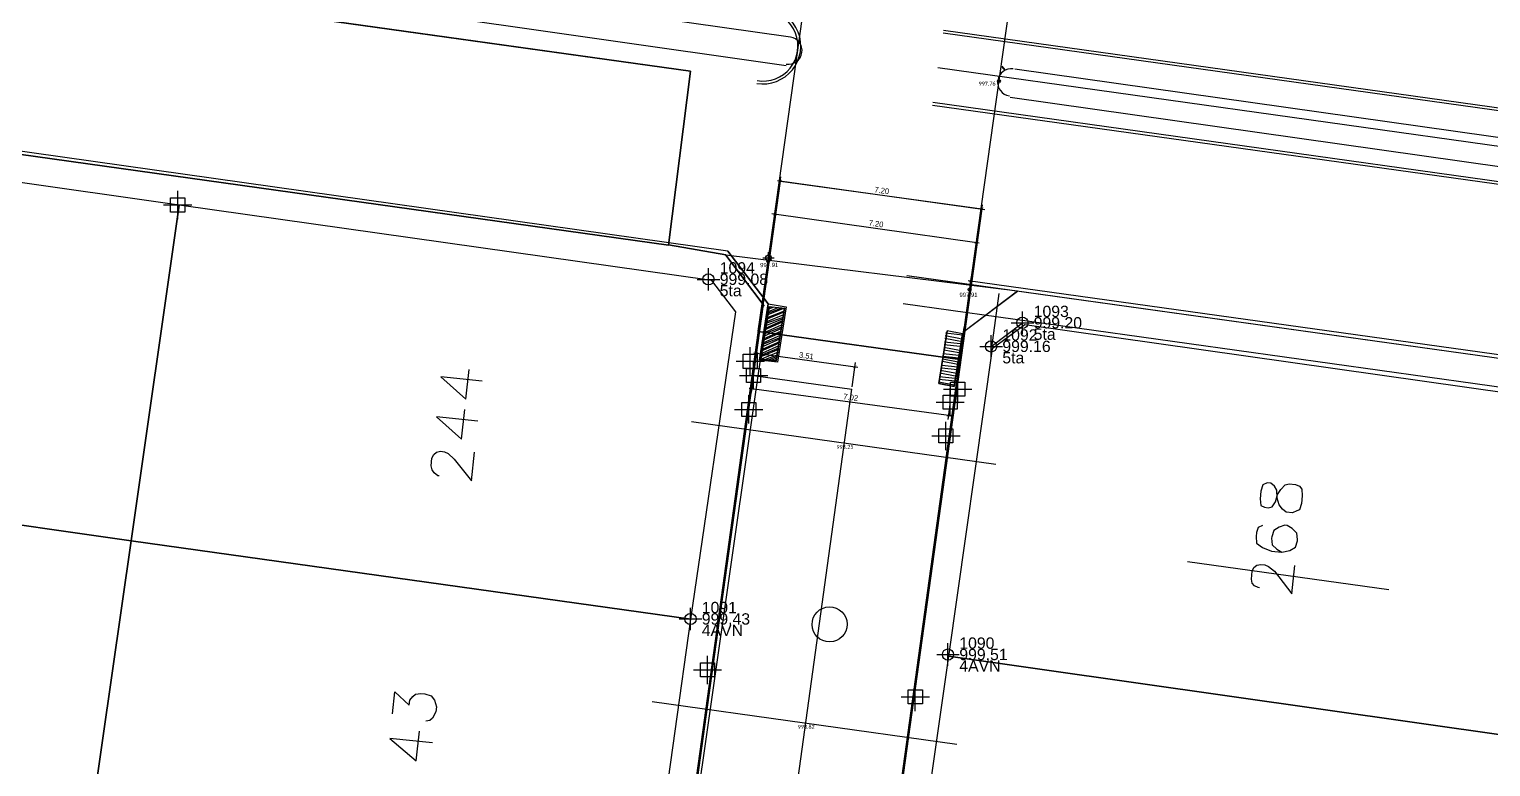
# Model space of a CAD drawing. Header units: metres. Extents: x -977055 to 805873, y -1033982 to 242021.
# Drawn here: x 978.3 to 1030, y 1006.6 to 1032.7 of the extents above; entities that cross this region are included whole.
import ezdxf

# ---------------------------------------------------------------- set-up
doc = ezdxf.new("R2010")
doc.units = ezdxf.units.M
doc.header["$PDMODE"] = 32
doc.header["$PDSIZE"] = 1.5
for name, color, linetype in [('12-CONDICIONES EXISTENTES', 2, 'Continuous'), ('5ta avenida', 10, 'Continuous'), ('C-ANNO-MATC-TEXT', 150, 'Continuous'), ('C-ROAD-PROF-TEXT', 11, 'Continuous'), ('PUNTOS V', 4, 'Continuous'), ('V-NODE', 1, 'Continuous')]:
    doc.layers.add(name, color=color, linetype=linetype)
doc.layers.add('PDF2_area escolar', color=7, linetype='Continuous', true_color=0x989898)
doc.layers.add('PDF_Geometry', color=7, linetype='Continuous', true_color=0x797979)
doc.styles.add('CITY2', font='stylu.ttf', dxfattribs={"height": 0.2})
doc.styles.get("Standard").update_dxf_attribs({"font": 'arial.ttf'})
doc.dimstyles.new('COTAS2', dxfattribs={"dimtxt": 0.02, "dimasz": 0.1, "dimexe": 0.15, "dimexo": 0.08, "dimgap": 0.05, "dimtad": 1, "dimzin": 0, "dimdsep": 46, "dimtxsty": 'CITY2', "dimblk": 'ARCHTICK', "dimcen": 1, "dimdle": 0.1, "dimclrd": 1, "dimclre": 1, "dimclrt": 2, "dimadec": 0, "dimazin": 0, "dimtfac": 1, "dimtofl": 0, "dimtmove": 0, "dimatfit": 3, "dimldrblk": 'ARCHTICK', "dimfxl": 0.18, "dimtolj": 1, "dimtzin": 0, "dimarcsym": 0})

# ---------------------------------------------------------------- blocks, each defined once
blk = doc.blocks.new('*U2498')
at = {"color": 0, "linetype": 'ByBlock', "lineweight": -2, "transparency": 16777216}
for p, q in [((-1, 0), (1, 0)), ((0, -1), (0, 1))]:
    blk.add_line(p, q, dxfattribs=at)
blk.add_lwpolyline([(-0.5, -0.5), (-0.5, 0.5), (0.5, 0.5), (0.5, -0.5)], close=True, dxfattribs=at)
blk = doc.blocks.new('*U2813', base_point=(983.504, 1026.529, 998.561))
at = {"layer": 'V-NODE', "color": 130, "lineweight": -2, "xscale": 0.5, "yscale": 0.5, "zscale": 0.5}
blk.add_blockref('*U2498', (983.504, 1026.529, 998.561), dxfattribs=at)
blk = doc.blocks.new('base')
at = {"layer": 'PDF_Geometry', "lineweight": 25, "extrusion": (-0.000787417, 0.063364, 0.99799), "elevation": 0.026}
for points in [[(-314.355, -197.288), (-299.601, -195.681), (-292.744, -194.188), (-282.663, -192.111), (-274.476, -190.361), (-258.037, -185.154), (-248.029, -180.61), (-240.539, -177.71), (-228.643, -174.042), (-222.733, -172.714), (-217.384, -171.04), (-209.935, -169.248), (-202.16, -164.759), (-196.196, -160.284), (-195.073, -159.817), (-178.095, -157.457), (-154.298, -156.614), (-136.667, -154.611), (-124.436, -153.164), (-118.066, -151.474), (-100.79, -146.646), (-80.955, -140.967), (-73.385, -139.328), (-61.694, -135.822), (-40.504, -131.604), (-37.727, -130.872), (-17.661, -129.441), (1.311, -127.461), (21.092, -124.929), (41.006, -122.83), (47.376, -123.458), (63.592, -123.186), (81.402, -124.312), (85.639, -96.072), (88.705, -66.393), (92.811, -40.781), (97.16, -22.386), (100.596, -1.562), (102.483, 8.32), (109.691, 37.361), (117.528, 76.62), (126.217, 115.638), (131.513, 149.592), (134.682, 173.973), (136.916, 195.591), (139.956, 229.678), (141.558, 250.676), (142.614, 271.37), (143.252, 283.21), (147.066, 312.938), (152.58, 355.631), (153.554, 396.042), (150.869, 418.02), (151.777, 438.639), (150.959, 458.028), (151.777, 438.639), (150.869, 418.02), (153.554, 396.042), (152.58, 355.631), (147.066, 312.938), (143.252, 283.21), (142.614, 271.37), (141.558, 250.676), (139.956, 229.678), (136.916, 195.591), (134.682, 173.973), (131.513, 149.592), (126.217, 115.638), (117.528, 76.62), (109.691, 37.361), (102.483, 8.32), (100.596, -1.562), (97.16, -22.386), (92.811, -40.781), (88.705, -66.393), (85.639, -96.072), (81.402, -124.312), (63.592, -123.186), (47.376, -123.458), (41.006, -122.83), (21.092, -124.929), (1.311, -127.461), (-17.661, -129.441), (-37.727, -130.872), (-40.504, -131.604), (-61.694, -135.822), (-73.385, -139.328), (-80.955, -140.967), (-100.79, -146.646), (-118.066, -151.474), (-124.436, -153.164), (-136.667, -154.611), (-154.298, -156.614), (-178.095, -157.457), (-195.073, -159.817), (-196.196, -160.284), (-202.16, -164.759), (-209.935, -169.248), (-217.384, -171.04), (-222.733, -172.714), (-228.643, -174.042), (-240.539, -177.71), (-248.029, -180.61), (-258.037, -185.154), (-274.476, -190.361), (-282.663, -192.111), (-292.744, -194.188), (-299.601, -195.681), (-314.355, -197.288), (-312.178, -178.446), (-309.146, -157.898), (-306.876, -132.899), (-305.823, -118.002), (-298.643, -78.802), (-291.055, -45.077), (-282.252, -15.116), (-275.645, 10.473), (-270.319, 33.898), (-263.825, 63.164), (-258.15, 86.408), (-284.424, 123.888)], [(-81.774, -19.979), (-122.465, -13.639)], [(-120.33, -7.08), (-121.726, -5.196), (-110.823, 64.902), (-108.945, 66.252), (-70.522, 60.325), (-69.126, 58.441), (-80.029, -11.657), (-81.907, -13.007)], [(-121.726, -5.196), (-122.361, -5.073), (-122.033, -3.119), (-121.393, -3.196), (-121.726, -5.196), (-120.33, -7.08), (-81.907, -13.007), (-80.029, -11.657)], [(-130.385, -12.407), (-171.083, -6.112)], [(-121.761, -5.099), (-121.444, -3.236), (-121.992, -3.17), (-122.31, -5.033), (-121.677, -4.784)], [(-121.644, -4.51), (-122.271, -4.713)], [(-121.649, -4.556), (-122.282, -4.804)], [(-121.66, -4.647), (-122.293, -4.896)], [(-121.666, -4.693), (-122.299, -4.941)], [(-121.734, -4.87), (-122.218, -5.044)], [(-121.739, -4.916), (-122.081, -5.06)], [(-121.75, -5.008), (-121.944, -5.077)], [(-121.756, -5.053), (-121.807, -5.093)], [(-121.578, -3.962), (-122.165, -4.216)], [(-121.589, -4.053), (-122.176, -4.307)], [(-121.6, -4.145), (-122.181, -4.353)], [(-121.605, -4.19), (-122.192, -4.444)], [(-121.616, -4.282), (-122.203, -4.536)], [(-121.622, -4.327), (-122.209, -4.581)], [(-121.633, -4.419), (-122.265, -4.667)], [(-128.59, -4.044), (-128.272, -2.181), (-127.729, -2.293), (-128.047, -4.156)], [(-121.517, -3.459), (-122.104, -3.713)], [(-121.528, -3.55), (-122.115, -3.804)], [(-121.534, -3.596), (-122.121, -3.85)], [(-121.545, -3.687), (-122.132, -3.941)], [(-121.556, -3.779), (-122.137, -3.987)], [(-121.561, -3.825), (-122.148, -4.078)], [(-121.572, -3.916), (-122.159, -4.17)], [(-128.489, -3.593), (-127.94, -3.659)], [(-128.5, -3.684), (-127.951, -3.75)], [(-128.511, -3.776), (-127.968, -3.887)], [(-128.522, -3.867), (-127.979, -3.979)], [(-128.584, -3.999), (-127.99, -4.07)], [(-121.444, -3.236), (-122.077, -3.484)], [(-121.455, -3.327), (-122.088, -3.576)], [(-121.46, -3.373), (-122.093, -3.621)], [(-121.581, -3.219), (-122.066, -3.393)], [(-121.718, -3.203), (-122.06, -3.347)], [(-121.81, -3.192), (-122.003, -3.261)], [(-121.947, -3.175), (-121.998, -3.216)], [(-128.423, -3.044), (-127.88, -3.156)], [(-128.439, -3.181), (-127.891, -3.248)], [(-128.45, -3.273), (-127.902, -3.339)], [(-128.461, -3.364), (-127.918, -3.476)], [(-128.472, -3.456), (-127.929, -3.567)], [(-111.579, -2.57), (-110.117, -2.746), (-110.994, -1.945), (-111.121, -2.996)], [(-128.316, -2.547), (-127.774, -2.659)], [(-128.373, -2.633), (-127.785, -2.75)], [(-128.39, -2.77), (-127.841, -2.836)], [(-128.401, -2.861), (-127.852, -2.928)], [(-128.412, -2.953), (-127.869, -3.065)], [(-128.278, -2.227), (-127.735, -2.339)], [(-128.294, -2.364), (-127.746, -2.43)], [(-128.305, -2.456), (-127.757, -2.522)], [(-111.409, -1.153), (-109.946, -1.329), (-110.823, -0.528), (-110.95, -1.579)], [(-110.018, 0.767), (-109.972, 0.761), (-109.846, 0.653), (-109.766, 0.551), (-109.737, 0.408), (-109.77, 0.134), (-109.832, 0.002), (-109.934, -0.078), (-110.077, -0.107), (-110.214, -0.091), (-110.346, -0.029), (-110.552, 0.182), (-111.155, 0.95), (-111.276, -0.056)], [(-139.116, 2.881), (-138.968, 2.956), (-138.9, 3.133), (-138.884, 3.27), (-138.902, 3.505), (-139.114, 3.669), (-139.423, 3.799), (-139.789, 3.843), (-140.074, 3.785), (-140.273, 3.67), (-140.346, 3.447), (-140.352, 3.401), (-140.334, 3.167), (-140.167, 3.008), (-139.996, 2.894), (-139.904, 2.883), (-139.71, 2.953), (-139.511, 3.068), (-139.438, 3.291), (-139.432, 3.337), (-139.45, 3.571), (-139.617, 3.73), (-139.789, 3.843)], [(-138.989, 5.092), (-138.943, 5.086), (-138.812, 5.024), (-138.731, 4.921), (-138.702, 4.779), (-138.735, 4.505), (-138.797, 4.373), (-138.9, 4.293), (-139.042, 4.263), (-139.179, 4.28), (-139.311, 4.342), (-139.523, 4.507), (-140.121, 5.321), (-140.242, 4.315)], [(-108.263, 9.18), (-108.356, 8.403), (-108.855, 8.88), (-108.877, 8.698), (-108.985, 8.572), (-109.087, 8.491), (-109.276, 8.467), (-109.413, 8.484), (-109.636, 8.557), (-109.757, 8.711), (-109.82, 8.95), (-109.798, 9.133), (-109.679, 9.351), (-109.577, 9.431), (-109.434, 9.46)], [(-109.666, 10.23), (-108.158, 10.048), (-109.081, 10.855), (-109.207, 9.804)]]:
    blk.add_lwpolyline(points, dxfattribs=at)
for points in [[(-158.259, -127.526), (-188.122, -122.908), (-189.472, -121.03), (-173.08, -15.378), (-171.202, -14.027), (-132.739, -20.006), (-131.388, -21.885), (-147.503, -125.622), (-149.221, -127.178)], [(-99.092, 2.928), (-100.941, -8.952), (-82.187, -11.861), (-81.02, -11.028), (-79.338, -0.148)], [(-118.852, 5.958), (-120.58, -4.917), (-119.741, -6.038), (-100.941, -8.952), (-99.092, 2.928)], [(-121.992, -3.17), (-121.444, -3.236), (-121.761, -5.099), (-122.31, -5.033)], [(-127.729, -2.293), (-128.272, -2.181), (-128.59, -4.044), (-128.047, -4.156)], [(-147.71, 10.455), (-149.558, -1.425), (-130.804, -4.334), (-129.637, -3.501), (-127.955, 7.379)], [(-97.249, 14.762), (-99.092, 2.928), (-79.338, -0.148), (-77.495, 11.687)], [(-139.043, 1.945), (-139.062, 2.179), (-139.193, 2.241), (-139.33, 2.258), (-139.473, 2.229), (-139.586, 2.057), (-139.665, 1.788), (-139.779, 1.616), (-139.938, 1.45), (-140.08, 1.421), (-140.309, 1.448), (-140.441, 1.51), (-140.521, 1.613), (-140.539, 1.847), (-140.506, 2.121), (-140.433, 2.344), (-140.336, 2.379), (-140.188, 2.454), (-139.959, 2.426), (-139.833, 2.318), (-139.713, 2.165), (-139.649, 1.925), (-139.636, 1.645), (-139.561, 1.497), (-139.435, 1.389), (-139.298, 1.373), (-139.15, 1.448), (-139.076, 1.671)], [(-117.049, 17.843), (-118.852, 5.958), (-99.092, 2.928), (-97.249, 14.762)], [(-145.867, 22.289), (-147.71, 10.455), (-127.955, 7.379), (-126.107, 19.259)], [(-165.667, 25.37), (-167.464, 13.53), (-147.71, 10.455), (-145.867, 22.289)]]:
    blk.add_lwpolyline(points, close=True, dxfattribs=at)
for points in [[(-122.477, -13.684, 0.999988), (-122.632, -14.639), (-81.935, -20.933)], [(-171.095, -6.158, 0.999988), (-171.25, -7.112), (-130.552, -13.407)]]:
    blk.add_lwpolyline(points, format="xyb", dxfattribs=at)
at = {"layer": 'PDF_Geometry', "color": 1, "lineweight": 40, "extrusion": (-0.000787417, 0.063364, 0.99799), "elevation": 0.026}
blk.add_lwpolyline([(-130.221, -13.354), (-130.101, -13.507)], dxfattribs=at)
blk = doc.blocks.new('*U4239')
at = {"color": 0, "linetype": 'ByBlock', "lineweight": -2, "transparency": 16777216}
for p, q in [((-1, 0), (1, 0)), ((0, -1), (0, 1))]:
    blk.add_line(p, q, dxfattribs=at)
blk.add_lwpolyline([(-0.5, -0.5), (-0.5, 0.5), (0.5, 0.5), (0.5, -0.5)], close=True, dxfattribs=at)
blk = doc.blocks.new('_ArchTick')
at = {"color": 0, "linetype": 'ByBlock', "const_width": 0.15}
blk.add_lwpolyline([(-0.5, -0.5), (0.5, 0.5)], dxfattribs=at)
blk = doc.blocks.new('*D4543')
at = {"layer": '12-CONDICIONES EXISTENTES', "color": 1, "linetype": 'Continuous', "lineweight": -2, "transparency": 16777216}
for p, q in [((1003.864, 1020.416), (1003.793, 1019.889)), ((1010.818, 1019.47), (1010.747, 1018.943))]:
    blk.add_line(p, q, dxfattribs=at)
at = {"layer": '12-CONDICIONES EXISTENTES', "color": 1, "lineweight": -2, "transparency": 16777216}
blk.add_line((1003.714, 1020.051), (1010.866, 1019.078), dxfattribs=at)
at = {"layer": 'Defpoints', "color": 0, "transparency": 16777216}
for p in [(1003.875, 1020.495, 998.429), (1010.767, 1019.092), (1010.829, 1019.549, 998.432)]:
    blk.add_point(p, dxfattribs=at)
at = {"layer": '12-CONDICIONES EXISTENTES', "color": 1, "lineweight": -2, "transparency": 16777216, "xscale": 0.1, "yscale": 0.1, "zscale": 0.1}
for p, rotation in [((1003.813, 1020.038), 172.2532185186701), ((1010.767, 1019.092), 352.2532185186701)]:
    blk.add_blockref('_ArchTick', p, dxfattribs=dict(at, rotation=rotation))
at = {"layer": '12-CONDICIONES EXISTENTES', "color": 2, "transparency": 16777216, "insert": (1007.311, 1019.721), "char_height": 0.2, "attachment_point": 5, "rotation": 352.2532, "style": 'CITY2'}
blk.add_mtext('\\A1;7.02', dxfattribs=at)
blk = doc.blocks.new('*D4544')
at = {"layer": '12-CONDICIONES EXISTENTES', "color": 1, "lineweight": -2, "transparency": 16777216}
blk.add_line((1003.885, 1021.295), (1007.56, 1020.786), dxfattribs=at)
at = {"layer": '12-CONDICIONES EXISTENTES', "color": 1, "linetype": 'Continuous', "lineweight": -2, "transparency": 16777216}
for p, q in [((1003.886, 1020.574), (1004.005, 1021.43)), ((1007.363, 1020.093), (1007.481, 1020.949))]:
    blk.add_line(p, q, dxfattribs=at)
at = {"layer": 'Defpoints', "color": 0, "transparency": 16777216}
for p in [(1007.461, 1020.8), (1003.875, 1020.495), (1007.352, 1020.014)]:
    blk.add_point(p, dxfattribs=at)
at = {"layer": '12-CONDICIONES EXISTENTES', "color": 1, "lineweight": -2, "transparency": 16777216, "xscale": 0.1, "yscale": 0.1, "zscale": 0.1}
for p, rotation in [((1003.984, 1021.282), 172.1161697057077), ((1007.461, 1020.8), 352.1161697057076)]:
    blk.add_blockref('_ArchTick', p, dxfattribs=dict(at, rotation=rotation))
at = {"layer": '12-CONDICIONES EXISTENTES', "color": 2, "transparency": 16777216, "insert": (1005.744, 1021.194), "char_height": 0.2, "attachment_point": 5, "rotation": 352.1162, "style": 'CITY2'}
blk.add_mtext('\\A1;3.51', dxfattribs=at)
blk = doc.blocks.new('*U4553')
at = {"color": 0, "linetype": 'ByBlock', "lineweight": -2, "transparency": 16777216}
for p, q in [((-1, 0), (1, 0)), ((0, -1), (0, 1))]:
    blk.add_line(p, q, dxfattribs=at)
blk.add_circle((0, 0), 0.5, dxfattribs=at)
blk = doc.blocks.new('*U4628', base_point=(1004.405, 1024.659, 997.91))
at = {"layer": 'V-NODE', "lineweight": -2, "xscale": 0.2, "yscale": 0.2, "zscale": 0.2}
blk.add_blockref('*U4553', (1004.405, 1024.659, 997.91), dxfattribs=at)
blk = doc.blocks.new('*D4764')
at = {"layer": '12-CONDICIONES EXISTENTES', "color": 1, "lineweight": -2, "transparency": 16777216}
blk.add_line((1011.462, 1023.86), (1053.33, 1018.003), dxfattribs=at)
at = {"layer": '12-CONDICIONES EXISTENTES', "color": 1, "linetype": 'Continuous', "lineweight": -2, "transparency": 16777216}
for p, q in [((1011.54, 1023.698), (1011.582, 1023.995)), ((1053.21, 1017.869), (1053.252, 1018.166))]:
    blk.add_line(p, q, dxfattribs=at)
at = {"layer": 'Defpoints', "color": 0, "transparency": 16777216}
for p in [(1011.529, 1023.618, 998.561), (1053.199, 1017.789, 998.561), (1053.231, 1018.017)]:
    blk.add_point(p, dxfattribs=at)
at = {"layer": '12-CONDICIONES EXISTENTES', "color": 1, "lineweight": -2, "transparency": 16777216, "xscale": 0.1, "yscale": 0.1, "zscale": 0.1}
for p, rotation in [((1011.561, 1023.846), 172.036866956251), ((1053.231, 1018.017), 352.036866956251)]:
    blk.add_blockref('_ArchTick', p, dxfattribs=dict(at, rotation=rotation))
at = {"layer": '12-CONDICIONES EXISTENTES', "color": 2, "transparency": 16777216, "insert": (1032.418, 1021.085), "char_height": 0.2, "attachment_point": 5, "rotation": 352.0369, "style": 'CITY2'}
blk.add_mtext('\\A1;42.08', dxfattribs=at)
blk = doc.blocks.new('*D4765')
at = {"layer": '12-CONDICIONES EXISTENTES', "color": 1, "lineweight": -2, "transparency": 16777216}
blk.add_line((1004.524, 1026.225), (1011.852, 1025.194), dxfattribs=at)
at = {"layer": '12-CONDICIONES EXISTENTES', "color": 1, "linetype": 'Continuous', "lineweight": -2, "transparency": 16777216}
for p, q in [((1004.629, 1026.252), (1004.602, 1026.062)), ((1011.759, 1025.249), (1011.732, 1025.059))]:
    blk.add_line(p, q, dxfattribs=at)
at = {"layer": 'Defpoints', "color": 0, "transparency": 16777216}
for p in [(1004.64, 1026.331, 2001.659), (1011.77, 1025.328, 2001.659), (1011.753, 1025.208)]:
    blk.add_point(p, dxfattribs=at)
at = {"layer": '12-CONDICIONES EXISTENTES', "color": 1, "lineweight": -2, "transparency": 16777216, "xscale": 0.1, "yscale": 0.1, "zscale": 0.1}
for p, rotation in [((1004.623, 1026.211), 171.9945634018648), ((1011.753, 1025.208), 351.9945634018648)]:
    blk.add_blockref('_ArchTick', p, dxfattribs=dict(at, rotation=rotation))
at = {"layer": '12-CONDICIONES EXISTENTES', "color": 2, "transparency": 16777216, "insert": (1008.21, 1025.866), "char_height": 0.2, "attachment_point": 5, "rotation": 351.9946, "style": 'CITY2'}
blk.add_mtext('\\A1;7.20', dxfattribs=at)
blk = doc.blocks.new('*D5346')
at = {"color": 1, "linetype": 'Continuous', "lineweight": -2, "transparency": 16777216}
for p, q in [((993.163, 943.291), (1004.843, 1027.525)), ((1000.294, 942.302), (1011.975, 1026.536))]:
    blk.add_line(p, q, dxfattribs=at)
at = {"color": 1, "lineweight": -2, "transparency": 16777216}
blk.add_line((1004.723, 1027.39), (1012.053, 1026.374), dxfattribs=at)
at = {"layer": 'Defpoints', "color": 0, "transparency": 16777216}
for p in [(1011.954, 1026.388), (993.152, 943.212), (1000.283, 942.223)]:
    blk.add_point(p, dxfattribs=at)
at = {"color": 1, "lineweight": -2, "transparency": 16777216, "xscale": 0.1, "yscale": 0.1, "zscale": 0.1}
for p, rotation in [((1004.822, 1027.377), 172.1054465022065), ((1011.954, 1026.388), 352.1054465022065)]:
    blk.add_blockref('_ArchTick', p, dxfattribs=dict(at, rotation=rotation))
at = {"color": 2, "transparency": 16777216, "insert": (1008.41, 1027.039), "char_height": 0.2, "attachment_point": 5, "rotation": 352.1054, "style": 'CITY2'}
blk.add_mtext('\\A1;7.20', dxfattribs=at)

msp = doc.modelspace()

# ---------------------------------------------------------------- linework, layer by layer
for p, q in [((981.73498, 861.47056), (1004.82234, 1027.3767)), ((1004.82234, 1027.3767), (1011.9541, 1026.38778)), ((1011.9541, 1026.38778), (988.86601, 860.47635)), ((1019.22219, 1013.91465), (1026.35395, 1012.92573))]:
    msp.add_line(p, q)
at = {"color": 6, "elevation": 998.163}
msp.add_lwpolyline([(905.327, 1038.372), (955.01601, 1031.45227), (964.566, 1030.192), (1000.86542, 1025.11014), (1001.6411, 1031.262), (963.77008, 1036.55958), (956.56438, 1037.49647), (916.19142, 1043.11996)], dxfattribs=at)
for points, elevation in [([(964.566, 1030.192), (965.42436, 1036.32817), (1001.6411, 1031.262), (1000.86542, 1025.11014), (964.566, 1030.192)], 998.163), ([(1013.20829, 1023.48453), (1002.8933, 1024.75373), (1004.21615, 1023.00511), (982.15408, 864.48224), (989.28568, 863.4921), (1011.35484, 1022.08148), (1013.20829, 1023.48453)], 1998.199), ([(1004.04182, 1022.05356), (1011.17376, 1021.06597)], 998.412)]:
    msp.add_lwpolyline(points, dxfattribs=dict(elevation=elevation))
at = {"color": 6}
msp.add_lwpolyline([(994.7262, 954.78008), (1001.85815, 953.79249), (1011.17376, 1021.06597), (1004.04182, 1022.05356), (994.7262, 954.78008)], dxfattribs=at)
at = {"layer": '12-CONDICIONES EXISTENTES', "color": 5}
for p, q in [((1010.58106, 1032.61656, 998.561), (1053.18317, 1026.65717, 998.561)), ((1010.59579, 1032.71547, 998.561), (1053.19703, 1026.75621, 998.561)), ((1010.39835, 1031.39004, 998.561), (1054.33847, 1025.24349, 998.561)), ((1010.20091, 1030.06461, 998.561), (1052.82575, 1024.10205, 998.561)), ((1010.21564, 1030.16353, 998.561), (1052.8396, 1024.20108, 998.561)), ((1009.30211, 1024.03095, 998.561), (1051.689, 1018.10167, 998.561)), ((1009.30299, 1024.03083, 998.561), (1051.689, 1018.10167, 998.561)), ((1009.16445, 1023.04047, 998.561), (1052.42839, 1016.9885, 998.561))]:
    msp.add_line(p, q, dxfattribs=at)
at = {"layer": '12-CONDICIONES EXISTENTES', "color": 1}
for points, elevation in [([(1001.65424, 952.31996), (1011.39039, 1022.63033), (1013.88081, 1040.33846), (1028.25455, 1143.7276)], 2001.659), ([(994.52229, 953.30755), (1004.25949, 1023.62549), (1006.75019, 1041.33554), (1020.87063, 1142.90279)], 2001.659), ([(1004.26294, 1022.94308), (1002.89137, 1024.76148)], 1998.199), ([(1004.17958, 1023.04841), (1002.8933, 1024.75373)], 1998.199), ([(1011.30775, 1022.05527), (1013.21668, 1023.49084)], 1998.199), ([(1011.30968, 1022.04752), (1013.01864, 1023.3327)], 1998.199), ([(1004.03988, 1022.06131), (1004.19707, 1023.19647)], 2001.659), ([(1011.17183, 1021.07372), (1011.32709, 1022.19494)], 2001.659), ([(1012.276, 1021.523), (1013.385, 1022.357)], 1998.199), ([(1004.03988, 1022.06131), (1011.17183, 1021.07372)], 998.412), ([(998.08827, 952.81376), (1007.35182, 1020.01355)], 2001.659), ([(1001.67879, 1018.86538), (1012.44999, 1017.35371)], 996.877), ([(1000.28897, 1008.96243), (1011.06018, 1007.45076)], 996.877)]:
    msp.add_lwpolyline(points, dxfattribs=dict(at, elevation=elevation))
at = {"layer": '12-CONDICIONES EXISTENTES', "color": 1, "elevation": 998.163}
msp.add_lwpolyline([(1000.86349, 1025.11789), (1002.89137, 1024.76148)], close=True, dxfattribs=at)
at = {"layer": '12-CONDICIONES EXISTENTES', "color": 1}
msp.add_lwpolyline([(1003.875, 1020.495), (1007.35182, 1020.01355)], dxfattribs=at)
for centre in [(1012.55492, 1030.91069, 2001.659), (1004.38865, 1024.54387, 996.877), (1011.51877, 1023.5432, 2001.659)]:
    msp.add_circle(centre, 0.05, dxfattribs=at)
for radius in [1.34, 1.24]:
    msp.add_arc((1004.20672, 1032.15406, 998.561), radius, 260.611204, 82.088245, dxfattribs=at)
at = {"layer": '5ta avenida', "color": 0, "linetype": 'ByBlock', "lineweight": -2, "transparency": 16777216}
for p, q in [((1002.278, 1023.497, 1998.119), (1002.278, 1024.297, 1998.119)), ((1001.878, 1023.897, 1998.119), (1002.678, 1023.897, 1998.119)), ((1013.385, 1021.957, 1998.233), (1013.385, 1022.757, 1998.233)), ((1012.985, 1022.357, 1998.233), (1013.785, 1022.357, 1998.233)), ((1012.276, 1021.123, 1998.199), (1012.276, 1021.923, 1998.199)), ((1011.876, 1021.523, 1998.199), (1012.676, 1021.523, 1998.199)), ((1001.243, 1011.878, 1998.464), (1002.043, 1011.878, 1998.464)), ((1001.643, 1011.478, 1998.464), (1001.643, 1012.278, 1998.464)), ((1010.753, 1010.22, 1998.546), (1010.753, 1011.02, 1998.546)), ((1010.353, 1010.62, 1998.546), (1011.153, 1010.62, 1998.546))]:
    msp.add_line(p, q, dxfattribs=at)
for centre in [(1002.278, 1023.897, 1998.119), (1013.385, 1022.357, 1998.233), (1012.276, 1021.523, 1998.199), (1001.643, 1011.878, 1998.464), (1010.753, 1010.62, 1998.546)]:
    msp.add_circle(centre, 0.2, dxfattribs=at)
at = {"layer": 'PDF_Geometry', "lineweight": 25, "extrusion": (-0.000787417, 0.063364, 0.99799)}
msp.add_circle((-1019.05812, -933.75841, 1060.76006), 0.6215, dxfattribs=at)
msp.add_arc((-1025.72256, -952.89497, 1060.76006), 0.48341, 261.180103, 81.178701, dxfattribs=at)
at = {"layer": 'PUNTOS V', "color": 1, "elevation": 999.179}
msp.add_lwpolyline([(1012.298, 1021.489), (1012.56567, 1023.39627)], dxfattribs=at)

# ---------------------------------------------------------------- block references
at = {"layer": 'C-ANNO-MATC-TEXT', "lineweight": -2, "xscale": 0.5, "yscale": 0.5, "zscale": 0.5}
for p in [(1003.756, 1020.996, 998.172), (1003.875, 1020.495, 998.429), (1011.096, 1020.014, 998.324), (1003.704, 1019.293, 998.431), (1010.829, 1019.549, 998.432), (1010.68, 1018.357, 998.417), (1002.246, 1010.076, 998.801), (1009.596, 1009.122, 998.797)]:
    msp.add_blockref('*U4239', p, dxfattribs=at)
at = {"layer": 'PDF2_area escolar'}
msp.add_blockref('base', (882.736, 1016.336, 999.038), dxfattribs=at)
at = {"layer": 'V-NODE'}
for name, p in [('*U2813', (983.504, 1026.529, 998.561)), ('*U4628', (1004.405, 1024.659, 997.908))]:
    msp.add_blockref(name, p, dxfattribs=at)

# ---------------------------------------------------------------- texts
at = {"layer": '5ta avenida', "linetype": 'ByBlock', "char_height": 0.4}
for s, insert, attachment_point in [('{\\C2;1094}', (1002.678, 1024.097, 1998.119), 7), ('{\\C2;999.08}', (1002.678, 1023.897, 1998.119), 4), ('{\\C2;5ta}', (1002.678, 1023.697, 1998.119), 1), ('{\\C2;1093}', (1013.785, 1022.557, 1998.233), 7), ('{\\C2;999.20}', (1013.785, 1022.357, 1998.233), 4), ('{\\C2;999.16}', (1012.676, 1021.523, 1998.199), 4), ('{\\C2;1092}', (1012.676, 1021.723, 1998.199), 7), ('{\\C2;5ta}', (1013.785, 1022.157, 1998.233), 1), ('{\\C2;5ta}', (1012.676, 1021.323, 1998.199), 1), ('{\\C2;1091}', (1002.043, 1012.078, 1998.464), 7), ('{\\C2;999.43}', (1002.043, 1011.878, 1998.464), 4), ('{\\C2;4AVN}', (1002.043, 1011.678, 1998.464), 1), ('{\\C2;999.51}', (1011.153, 1010.62, 1998.546), 4), ('{\\C2;1090}', (1011.153, 1010.82, 1998.546), 7), ('{\\C2;4AVN}', (1011.153, 1010.42, 1998.546), 1)]:
    msp.add_mtext(s, dxfattribs=dict(at, insert=insert, attachment_point=attachment_point))
at = {"layer": 'C-ROAD-PROF-TEXT', "color": 11, "linetype": 'Continuous', "lineweight": -3, "char_height": 0.15, "attachment_point": 8, "rotation": 0.571108}
for s, insert in [('{\\fCalibri|b0|i0|c0|p34;\\H0.91667x;\\C256;997.76}', (1012.1379, 1030.75122, 1995.06572)), ('{\\C2;997.91}', (1004.42827, 1024.32915, 996.877)), ('{\\C2;997.91}', (1011.48081, 1023.27331, 2001.659)), ('{\\fCalibri|b0|i0|c0|p34;\\H0.91667x;\\C256;998.25}', (1007.10898, 1017.89645, 3004.296)), ('{\\fCalibri|b0|i0|c0|p34;\\H0.91667x;\\C256;998.82}', (1005.73733, 1007.99095, 3004.296))]:
    msp.add_mtext(s, dxfattribs=dict(at, insert=insert))

# ---------------------------------------------------------------- dimensions: what is measured, and where the dimension line sits
dim = msp.add_aligned_dim(p1=(993.15161, 943.21153), p2=(1000.28337, 942.22261), distance=84.97048, dimstyle='COTAS2')
dim.commit()
dim.dimension.update_dxf_attribs({"geometry": '*D5346', "text_midpoint": (1008.40991, 1027.03865)})
at = {"layer": '12-CONDICIONES EXISTENTES', "color": 1}
for p1, p2, distance, picture, middle in [((1004.63996, 1026.33085, 2001.659), (1011.7698, 1025.32813, 2001.659), -0.12127, '*D4765', (1008.20998, 1025.86576)), ((1011.52935, 1023.61842, 998.561), (1053.1992, 1017.78944, 998.561), 0.2299, '*D4764', (1032.41762, 1021.08531)), ((1003.875, 1020.495), (1007.35182, 1020.01355), 0.79413, '*D4544', (1005.74351, 1021.19376)), ((1003.875, 1020.495, 998.429), (1010.829, 1019.549, 998.432), -0.46129, '*D4543', (1007.31111, 1019.72139))]:
    dim = msp.add_aligned_dim(p1=p1, p2=p2, distance=distance, dimstyle='COTAS2', dxfattribs=at)
    dim.commit()
    dim.dimension.update_dxf_attribs({"geometry": picture, "text_midpoint": middle})

doc.saveas('drawing.dxf')
